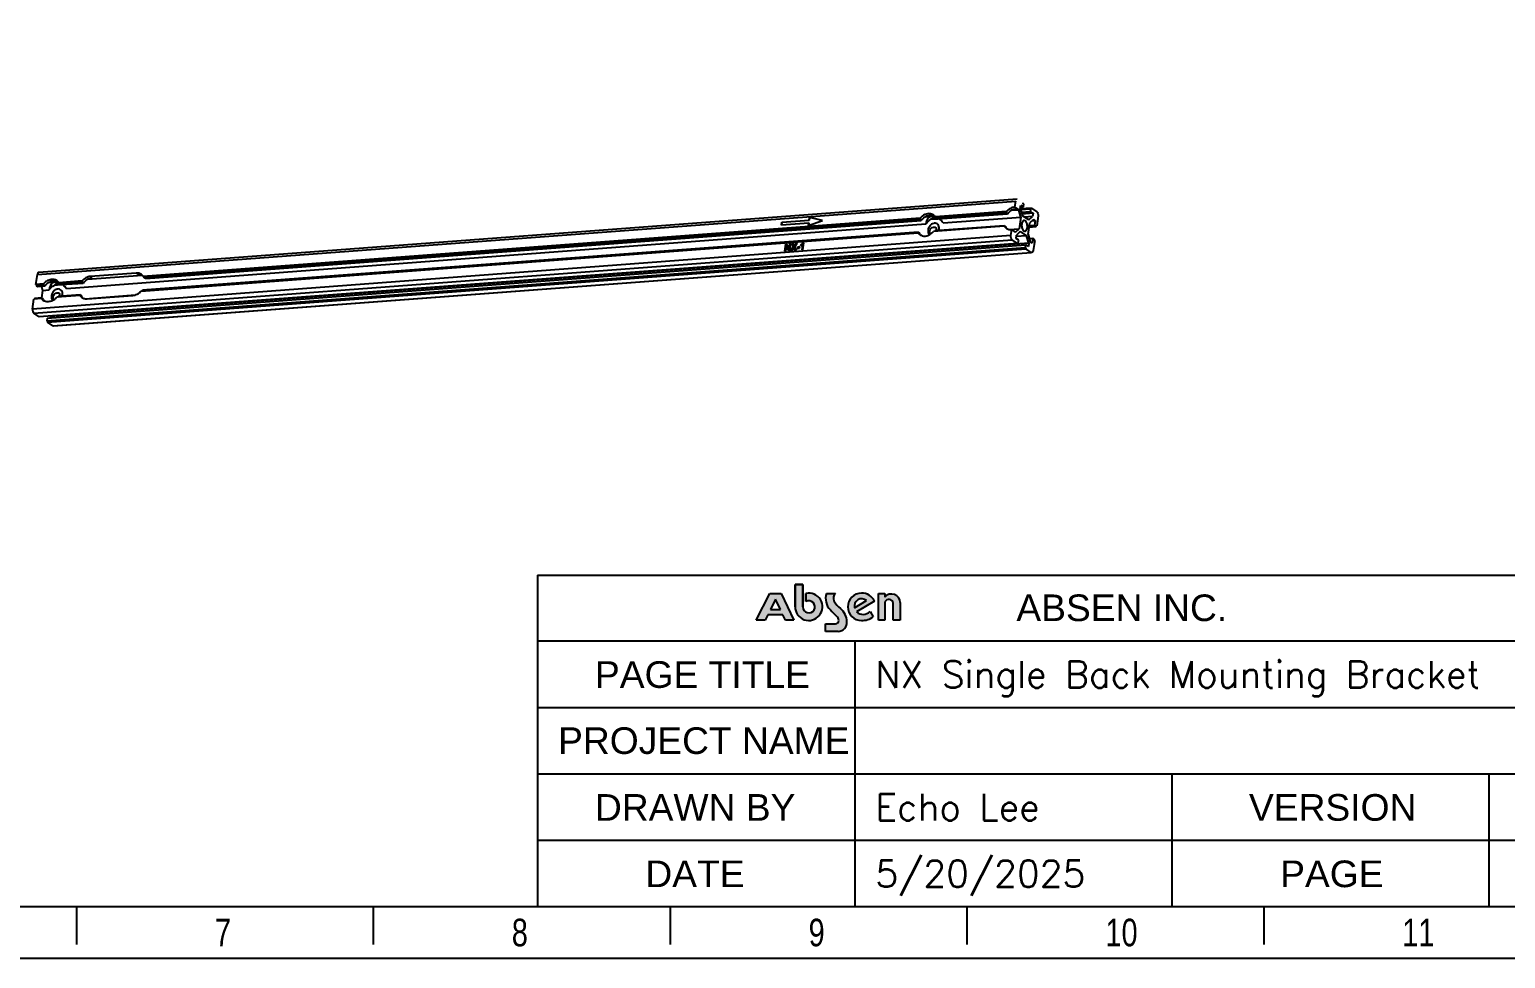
# Model space of a CAD drawing. Header units: millimetres. Extents: x 2185 to 26698, y 9658 to 17427.
# Drawn here: x 13080 to 13616, y 9658 to 9995 of the extents above; entities that cross this region are included whole.
import ezdxf

# ---------------------------------------------------------------- set-up
doc = ezdxf.new("R2010")
doc.units = ezdxf.units.MM
for name, color, linetype in [('2020-NX-1_DXF_CONTINUOUS_LINE', 7, 'Continuous'), ('DIM', 4, 'Continuous'), ('图框', 7, 'Continuous')]:
    doc.layers.add(name, color=color, linetype=linetype)
doc.styles.add('CKSTANDARD', font='arial.ttf')
doc.styles.add('Roamns', font='romans.shx')

# ---------------------------------------------------------------- blocks, each defined once
blk = doc.blocks.new('A$C7F980674')
at = {"layer": 'DIM'}
h = blk.add_hatch(color=0, dxfattribs=at)
h.paths.add_polyline_path([(7.072382140899999e-05, 14.43823848652391), (17.54018542246194, 49.09321739150072), (32.43710042510065, 49.09321739150072), (48.55284257268067, 14.43823848652391), (37.85417935127042, 14.43823848652391), (34.52331861507264, 21.47508279329122), (15.18332810379797, 21.47508279329122), (11.78696234113886, 14.43823848652391)])
h.paths.add_polyline_path([(24.94748300875654, 41.70518833840833), (18.4432997739641, 28.22933563047082), (31.32622136492865, 28.22933563047082)], flags=16)
h = blk.add_hatch(color=0, dxfattribs=at)
edge = h.paths.add_edge_path()
edge.add_arc((102.73004367057, 13.90886456904809), 4.008224344635951, 268.9921655110325, 361.5919063077861)
edge.add_arc((99.15354010349256, 13.8520860173212), 7.585044519850372, 1.270112135883178, 51.07851824680055)
edge.add_arc((307.8846824545763, 226.7410586670685), 290.5958996836599, 223.1994758205292, 225.4213170999201, ccw=False)
edge.add_arc((110.0181443910987, 42.41204420301801), 20.20419257147762, 160.1829900287513, 226.2534819823607, ccw=False)
edge.add_line((91.01044081093276, 49.26161368391513), (102.8060160324094, 49.26161368391513))
edge.add_arc((108.2666153697937, 42.83305403733538), 8.434721350051746, 130.3455086857447, 201.7414345435993)
edge.add_arc((128.4138673179259, 54.80693761470138), 31.79540957994945, 208.3500157259416, 232.6470193688833)
edge.add_arc((94.72388420018251, 12.01322233724932), 22.67708241663319, 1.6072526751569853, 50.5832628822302, ccw=False)
edge.add_arc((105.8459691270836, 11.59352122360906), 11.59424323095258, -89.35383752252329, 5.224491977119385, ccw=False)
edge.add_line((105.9767223201925, 1.52956708916e-05), (89.85622180037899, 1.52956708916e-05))
edge.add_line((89.85622180037899, 1.52956708916e-05), (89.85622180037899, 9.9012602990897))
edge.add_line((89.85622180037899, 9.9012602990897), (102.6595425193372, 9.9012602990897))
edge = h.paths.add_edge_path()
edge.add_arc((171.7675726878224, 35.99111448746953), 5.592045124112526, 4.242312034283134, 157.3807249757777)
edge.add_line((166.6056627364887, 38.14184792619381), (166.6056627364887, 14.68336624098083))
edge.add_line((166.6056627364887, 14.68336624098083), (158.2999845909944, 14.68336624098083))
edge.add_line((158.2999845909944, 14.68336624098083), (158.2999845909944, 48.98261023246597))
edge.add_line((158.2999845909944, 48.98261023246597), (166.6056627364887, 48.98261023246597))
edge.add_line((166.6056627364887, 48.98261023246597), (166.6056627364887, 44.54051251930104))
edge.add_arc((175.059291137004, 37.22529775423028), 11.17927547709232, 0.8903209452371925, 139.1292395527885, ccw=False)
edge.add_line((186.2372169588634, 37.39900588159253), (186.2372169588634, 14.59949883442459))
edge.add_line((186.2372169588634, 14.59949883442459), (177.3442962794797, 14.59949883442459))
edge.add_line((177.3442962794797, 14.59949883442459), (177.3442962794797, 36.40478422593151))
edge = h.paths.add_edge_path(flags=16)
edge.add_arc((136.4442843357392, 32.77929143981055), 9.435952450654392, 49.48403791523462, 192.8465811329278)
edge.add_line((127.2445240183151, 30.68129030702039), (142.5744439341942, 39.9527384458579))
edge = h.paths.add_edge_path()
edge.add_arc((138.324037688988, 35.05001054707828), 12.98520101557842, 229.4306864689146, 313.987557062781)
edge.add_line((147.3422875163669, 25.70727992560023), (151.5778032950766, 19.0634939338488))
edge.add_arc((136.8676456241519, 38.39878950785715), 24.29490468469704, 268.4242694583239, 307.2636236800371, ccw=False)
edge.add_arc((136.1995790051587, 31.76485599069565), 17.65178410925637, 90, 269.99999999833244, ccw=False)
edge.add_arc((136.9909520029032, 31.53144809733931), 17.90269153484251, 25.559083157673115, 92.53353593303888, ccw=False)
edge.add_line((153.1417016008636, 39.25541415211593), (129.8788853118894, 25.18619552736891))
at = {"layer": '图框'}
h = blk.add_hatch(color=30, dxfattribs=at)
edge = h.paths.add_edge_path(flags=0)
edge.add_line((64.32187787050498, 49.15013919285958), (64.32187787050498, 38.7695952337333))
edge.add_arc((68.06519958705758, 31.86908890660379), 7.850442347056839, -179.99999999998067, 118.47852907585141, ccw=False)
edge.add_line((60.21475723999902, 31.86908890659288), (60.21475723999902, 60.55619218834499))
edge.add_line((60.21475723999902, 60.55619218834545), (50.38336833377252, 60.55619218834545))
edge.add_line((50.38336833377252, 60.55619218834545), (50.38336833377252, 31.86908890659334))
edge.add_arc((68.06519958705758, 31.86908890660379), 17.6818312532899, 180.0000000000095, 462.2222539588729)
at = {"layer": '图框', "color": 30}
for p, q in [((60.21475723999902, 60.55619218834545), (50.38336833377252, 60.55619218834545)), ((50.38336833377252, 60.55619218834545), (50.38336833377252, 31.86908890659288)), ((60.21475723999902, 31.86908890659288), (60.21475723999902, 60.55619218834545)), ((64.32187787050498, 49.15013919285047), (64.32187787050498, 38.76959523373262))]:
    blk.add_line(p, q, dxfattribs=at)
at = {"layer": '图框', "color": 30, "linetype": 'Continuous'}
for p, q in [((50.38336833377252, 60.55619218834545), (60.21475723999902, 60.55619218834545)), ((50.38336833377252, 31.86908890659288), (50.38336833377252, 60.55619218834545)), ((60.21475723999902, 60.55619218834545), (60.21475723999902, 31.86908890659288)), ((64.32187787050498, 38.76959523373262), (64.32187787050498, 49.15013919285047))]:
    blk.add_line(p, q, dxfattribs=at)
at = {"layer": '图框', "color": 7, "linetype": 'Continuous'}
for p, q in [((7.072382140899999e-05, 14.43823848652391), (17.54018542246194, 49.09321739150072)), ((17.54018542246194, 49.09321739150072), (32.43710042510065, 49.09321739150072)), ((24.94748300875654, 41.70518833840833), (18.4432997739641, 28.22933563047082)), ((31.32622136492865, 28.22933563047082), (24.94748300875654, 41.70518833840833)), ((32.43710042510065, 49.09321739150072), (48.55284257268067, 14.43823848652391)), ((91.01044081093276, 49.26161368391513), (102.8060160324094, 49.26161368391513)), ((127.2445240183151, 30.68129030702039), (142.5744439341942, 39.9527384458579)), ((153.1417016008636, 39.25541415211593), (129.8788853118894, 25.18619552736891)), ((158.2999845909944, 48.98261023246597), (166.6056627364887, 48.98261023246597)), ((158.2999845909944, 14.68336624098083), (158.2999845909944, 48.98261023246597)), ((166.6056627364887, 48.98261023246597), (166.6056627364887, 44.54051251930104)), ((15.18332810379797, 21.47508279329122), (11.78696234113886, 14.43823848652391)), ((34.52331861507264, 21.47508279329122), (15.18332810379797, 21.47508279329122)), ((18.4432997739641, 28.22933563047082), (31.32622136492865, 28.22933563047082)), ((37.85417935127042, 14.43823848652391), (34.52331861507264, 21.47508279329122)), ((147.3422875163669, 25.70727992560023), (151.5778032950766, 19.0634939338488)), ((166.6056627364887, 38.14184792619381), (166.6056627364887, 14.68336624098083)), ((177.3442962794797, 14.59949883442459), (177.3442962794797, 36.40478422593151)), ((186.2372169588634, 37.39900588159253), (186.2372169588634, 14.59949883442459)), ((11.78696234113886, 14.43823848652391), (7.072382140899999e-05, 14.43823848652391)), ((48.55284257268067, 14.43823848652391), (37.85417935127042, 14.43823848652391)), ((89.85622180037899, 9.9012602990897), (102.6595425193372, 9.9012602990897)), ((89.85622180037899, 1.52956708916e-05), (89.85622180037899, 9.9012602990897)), ((105.9767223201925, 1.52956708916e-05), (89.85622180037899, 1.52956708916e-05)), ((166.6056627364887, 14.68336624098083), (158.2999845909944, 14.68336624098083)), ((186.2372169588634, 14.59949883442459), (177.3442962794797, 14.59949883442459))]:
    blk.add_line(p, q, dxfattribs=at)
at = {"layer": '图框', "color": 30}
for radius, end in [(17.68183125329058, 102.2222539587313), (7.850442347058727, 118.4785290759734)]:
    blk.add_arc((68.06519958705758, 31.86908890660379), radius, 180, end, dxfattribs=at)
at = {"layer": '图框', "color": 30, "linetype": 'Continuous'}
for radius, end in [(17.68183125329058, 102.2222539587313), (7.850442347058727, 118.4785290759734)]:
    blk.add_arc((68.06519958705758, 31.86908890660379), radius, 180, end, dxfattribs=at)
at = {"layer": '图框', "color": 7, "linetype": 'Continuous'}
for centre, radius, start, end in [((110.0181443910987, 42.41204420301801), 20.20419257147762, 160.1829900287512, 226.2534819823607), ((108.2666153697937, 42.83305403733538), 8.434721350051746, 130.3455086857447, 201.7414345435993), ((128.4138673179259, 54.80693761470138), 31.79540957994945, 208.3500157259416, 232.6470193688833), ((136.1995790051587, 31.76485599069565), 17.65178410925637, 90, 269.9999999983326), ((136.4442843357392, 32.77929143981055), 9.435952450654392, 49.48403791523462, 192.8465811329278), ((136.9909520029032, 31.53144809733931), 17.90269153484251, 25.55908315767311, 92.53353593303889), ((175.059291137004, 37.22529775423028), 11.17927547709232, 0.890320945237155, 139.1292395527885), ((171.7675726878224, 35.99111448746953), 5.592045124112526, 4.242312034283134, 157.3807249757777), ((307.8846824545763, 226.7410586670685), 290.5958996836599, 223.1994758205292, 225.4213170999201), ((99.15354010349256, 13.8520860173212), 7.585044519850372, 1.270112135883178, 51.07851824680055), ((94.72388420018251, 12.01322233724932), 22.67708241663319, 1.607252675157019, 50.58326288223009), ((138.324037688988, 35.05001054707828), 12.98520101557842, 229.4306864689146, 313.987557062781), ((102.73004367057, 13.90886456904809), 4.008224344635951, 268.9921655110325, 1.591906307786035), ((105.8459691270836, 11.59352122360906), 11.59424323095258, 270.6461624774767, 5.224491977119398), ((136.8676456241519, 38.39878950785715), 24.29490468469704, 268.4242694583239, 307.2636236800372)]:
    blk.add_arc(centre, radius, start, end, dxfattribs=at)
blk = doc.blocks.new('standard template')
for p, q in [((23856.97153506272, 8795.713564875037), (37408.778564428, 8795.713564875037)), ((23856.97153506272, 8093.130701303396), (37408.778564428, 8093.130701303396)), ((27245.81191601179, 8093.130701303396), (27245.81191601179, 5254.107439613468)), ((23856.97153506272, 7383.374122341703), (37408.778564428, 7383.374122341703)), ((23856.97153506272, 6673.618568779083), (37408.778564428, 6673.618568779083)), ((30632.87504974536, 6673.618568779083), (30632.87504974536, 5254.107522819249)), ((34020.82680708668, 6673.618568779084), (34020.82689442195, 5254.107606046864)), ((23856.97153506272, 5963.863516895812), (37408.778564428, 5963.863516895812)), ((456.3043263761064, 5254.106781508859), (37408.77739021767, 5254.107689274438)), ((18932.5408582965, 4851.355031494943), (18932.5408582965, 5254.106781508859)), ((22104.21088966208, 4851.355031494943), (22104.21088966208, 5254.106781508859)), ((25275.88092102688, 4851.355031494943), (25275.88092102688, 5254.106781508859)), ((28447.55095239169, 4851.355031494943), (28447.55095239169, 5254.106781508859)), ((31619.22098375725, 4851.355031494943), (31619.22098375725, 5254.106781508859))]:
    blk.add_line(p, q)
at = {"color": 7}
for p, q in [((23856.97153506272, 8795.713564875037), (23856.97153506272, 5963.862502516924)), ((28855.9334232351, 8795.71354967167), (31733.56329402495, 8795.71354967167)), ((23856.97036085204, 5963.862847771017), (23856.97036085204, 5254.106781508859))]:
    blk.add_line(p, q, dxfattribs=at)
blk.add_lwpolyline([(37962.56104648763, 4700.323125238685), (-97.47932989458059, 4700.323125238685), (-97.47932989458059, 30879.18687618916), (37962.56104648763, 30879.18687618916)], close=True)
at = {"color": 0, "xscale": 8.255519999999997, "yscale": 8.255519999999997, "zscale": 8.255519999999997}
blk.add_blockref('A$C7F980674', (26192.34157000923, 8194.850301169268), dxfattribs=at)
at = {"style": 'CKSTANDARD', "width": 0.75}
for s, p in [('7', (20409.10065248676, 4830.398885600231)), ('8', (23580.77068385195, 4830.398885600231)), ('9', (26752.44071521712, 4830.398885600231)), ('10', (29924.11074658232, 4830.398885600231)), ('11', (33095.7807779475, 4830.398885600231))]:
    blk.add_text(s, height=294.7531236609044, dxfattribs=at).set_placement(p)
at = {"char_height": 284.520887302088, "attachment_point": 1, "style": 'Roamns'}
for s, insert, width in [('{\\fArial|b0|i0|c0|p34;ABSEN INC.}', (28971.93233673383, 8589.519935694101), 3912.014128152973), ('{\\fArial|b0|i0|c0|p34;PAGE TITLE}', (24469.27002041139, 7876.177268086687), 3912.014128152973), ('{\\fArial|b0|i0|c0|p34;PROJECT NAME}', (24075.34686825149, 7170.007803169789), 3305.733494093198), ('{\\fArial|b0|i0|c0|p34;DRAWN BY}', (24469.27002041139, 6456.665135562374), 3912.014128152973), ('{\\fArial|b0|i0|c0|p34;VERSION}', (31457.34323196745, 6456.665135562374), 3912.014128152973), ('{\\fArial|b0|i0|c0|p34;DATE}', (25007.6770378442, 5746.910083679103), 3912.014128152973), ('{\\fArial|b0|i0|c0|p34;PAGE}', (31790.67484066828, 5746.909612582457), 3912.014128152973)]:
    blk.add_mtext(s, dxfattribs=dict(at, insert=insert, width=width))
at = {"style": 'Roamns'}
for tag, p in [('PAGE_NAME', (27465.9633492592, 7593.658508723252)), ('PROJECT_NAME', (27465.9633492592, 6883.902955160633)), ('DRAWN_NAME', (27465.9633492592, 6174.147903277361)), ('VERSION', (34240.97828400169, 6174.147903277361)), ('SELECT_DATA', (27465.9633492592, 5464.391825995019)), ('PAGE_NUMBER', (34240.97828400169, 5464.391992428408))]:
    blk.add_attdef(tag, p, '', height=284.520887302088, dxfattribs=at)

msp = doc.modelspace()

# ---------------------------------------------------------------- linework, layer by layer
at = {"layer": '2020-NX-1_DXF_CONTINUOUS_LINE', "color": 30, "linetype": 'Continuous', "true_color": 0xf26722}
for p, q in [((13082.41322789692, 9906.47299941677), (13437.68278630893, 9933.10468795677)), ((13082.93583152893, 9907.24725258077), (13438.20538994093, 9933.87894112277)), ((13437.37238452693, 9930.88768132477), (13437.68278630893, 9933.10468795677)), ((13439.31499129693, 9930.462179748769), (13439.48445518893, 9931.67255480277)), ((13439.48445518893, 9931.67255480277), (13440.46188497693, 9931.026883378769)), ((13440.39263900092, 9932.12122827077), (13440.44432562893, 9932.49039366077)), ((13440.59627020692, 9931.98671339077), (13440.39263900092, 9932.12122827077)), ((13440.46188497693, 9931.026883378769), (13440.59627020692, 9931.98671339077)), ((13402.97573582893, 9926.92313034677), (13120.83526897093, 9905.773338984769)), ((13121.03890017692, 9905.63882410477), (13403.17936703692, 9926.788615466769)), ((13121.24359504093, 9905.288877562769), (13402.87129891693, 9926.40023122877)), ((13121.77303617693, 9904.93913887477), (13403.40074005292, 9926.05049254077)), ((13352.74495548293, 9925.459066986768), (13362.73379030093, 9926.20784923277)), ((13362.45468251693, 9924.21435612877), (13367.50250943893, 9926.01738528877)), ((13362.73379030093, 9926.20784923277), (13362.85783820693, 9927.09384616877)), ((13362.83560590492, 9926.14059179277), (13362.73379030093, 9926.20784923277)), ((13362.83560590492, 9926.14059179277), (13362.95965380893, 9927.02658872877)), ((13367.50250943893, 9926.01738528877), (13362.85783820693, 9927.09384616877)), ((13362.95965380893, 9927.02658872877), (13362.85783820693, 9927.09384616877)), ((13403.40074005292, 9926.05049254077), (13402.87129891693, 9926.40023122877)), ((13403.17936703692, 9926.788615466769), (13402.97573582893, 9926.92313034677)), ((13404.95219892492, 9927.42911012077), (13408.17824462893, 9927.67094070277)), ((13409.35459691892, 9926.56806598877), (13406.78794305093, 9926.375664684769)), ((13407.28041378493, 9926.68227117477), (13408.92565137493, 9926.80560134477)), ((13434.27408493092, 9929.26931471877), (13408.51371177093, 9927.33826766277)), ((13408.51371177093, 9927.33826766277), (13408.71734297692, 9927.203752782769)), ((13408.71734297692, 9927.203752782769), (13434.47771613693, 9929.13479983677)), ((13434.16964801893, 9928.746415598769), (13408.92203784293, 9926.85380624077)), ((13408.92203784293, 9926.85380624077), (13409.45147897893, 9926.504067552769)), ((13434.69908915493, 9928.39667691077), (13409.45147897893, 9926.504067552769)), ((13411.28717297692, 9925.163137732769), (13439.58192616292, 9927.284166782769)), ((13434.69908915493, 9928.39667691077), (13434.16964801893, 9928.746415598769)), ((13434.47771613693, 9929.13479983677), (13434.27408493092, 9929.26931471877)), ((13436.25054802493, 9929.77529449077), (13438.77338038292, 9929.96441085077)), ((13437.37238452693, 9930.88768132477), (13438.77338038292, 9929.96441085077)), ((13438.10573889092, 9930.40544205077), (13437.97255442492, 9930.39545828677)), ((13439.58192616292, 9927.284166782769), (13438.77365673693, 9929.96349476477)), ((13439.58192616292, 9927.284166782769), (13438.99490257093, 9923.091422806769)), ((13439.31499129693, 9930.462179748769), (13440.12353707693, 9927.78193568277)), ((13443.37661499693, 9930.553379386769), (13439.37790471893, 9930.25362838477)), ((13440.46188497693, 9931.026883378769), (13439.38272896893, 9930.945987770769)), ((13439.44148009092, 9930.042882720769), (13443.12129716293, 9930.31872887877)), ((13439.72165602893, 9929.11412901077), (13442.98691193293, 9929.35889886477)), ((13443.96434172293, 9928.713227440769), (13439.93374212493, 9928.41108595277)), ((13442.43624985093, 9926.25420185677), (13440.12353707693, 9927.78193568277)), ((13441.13517090893, 9925.98440567877), (13440.72965488893, 9926.100623366769)), ((13443.79487783093, 9927.50285238677), (13440.87712212292, 9927.28413181477)), ((13442.43624985093, 9926.25420185677), (13443.79487783093, 9927.50285238677)), ((13444.11720095693, 9926.43438518477), (13442.75857297893, 9925.185734652769)), ((13443.12129716293, 9930.31872887877), (13442.98691193293, 9929.35889886477)), ((13442.98691193293, 9929.35889886477), (13443.96434172293, 9928.713227440769)), ((13443.32492836892, 9930.18421399877), (13443.12129716293, 9930.31872887877)), ((13443.37661499693, 9930.553379386769), (13443.32492836892, 9930.18421399877)), ((13443.37661499693, 9930.553379386769), (13445.37220081693, 9929.23513356277)), ((13444.78484245093, 9925.993353982769), (13443.53541641492, 9925.89969460677)), ((13443.96434172293, 9928.713227440769), (13443.79487783093, 9927.50285238677)), ((13444.11720095693, 9926.43438518477), (13444.78484245093, 9925.993353982769)), ((13444.78484245093, 9925.993353982769), (13444.53674664092, 9924.22136011277)), ((13445.82803455293, 9927.72409275277), (13445.32150561092, 9924.10627193277)), ((13405.01361222092, 9924.692859566769), (13092.97630339493, 9901.30194350077)), ((13120.09098154292, 9900.457357372768), (13402.23144840292, 9921.607148734769)), ((13402.23038474493, 9921.822580396769), (13120.60268086893, 9900.71122673077)), ((13352.58989560092, 9924.35157081877), (13352.74495548293, 9925.459066986768)), ((13362.57873042092, 9925.100353064769), (13352.58989560092, 9924.35157081877)), ((13352.69898935493, 9924.33629666677), (13352.84677108493, 9925.391809546769)), ((13352.84677108493, 9925.391809546769), (13352.74495548293, 9925.459066986768)), ((13362.45468251693, 9924.21435612877), (13362.57873042092, 9925.100353064769)), ((13362.57177033693, 9924.256178630769), (13362.68054602493, 9925.033095624769)), ((13362.68054602493, 9925.033095624769), (13362.57873042092, 9925.100353064769)), ((13402.23038474493, 9921.822580396769), (13402.75982587892, 9921.47284170877)), ((13433.52979750292, 9923.953333106769), (13407.76942434493, 9922.02228605077)), ((13433.52873384493, 9924.16876476677), (13408.28112366892, 9922.27615540877)), ((13408.75282006293, 9922.60408413877), (13408.70145419892, 9922.31183194877)), ((13433.52873384493, 9924.16876476677), (13434.05817498093, 9923.819026078769)), ((13435.33392475293, 9922.81698887677), (13438.99490257093, 9923.091422806769)), ((13435.92544099493, 9920.55306470677), (13436.23584277693, 9922.770071340768)), ((13437.63627459093, 9921.84277227677), (13436.23584277693, 9922.770071340768)), ((13437.63673870092, 9921.84319881877), (13438.99490257093, 9923.091422806769)), ((13437.78913382692, 9919.56393002077), (13437.95859771893, 9920.77430507277)), ((13439.31722569692, 9922.02295560277), (13437.95859771893, 9920.77430507277)), ((13439.31722569692, 9922.02295560277), (13441.62993847293, 9920.49522177677)), ((13440.61830464093, 9922.29275178077), (13441.02382066093, 9922.176534092769)), ((13442.17154938492, 9920.992990676768), (13442.75857297893, 9925.185734652769)), ((13442.17154938492, 9920.992990676768), (13442.98009516693, 9918.312746610769)), ((13442.54815709293, 9923.68286500677), (13445.06618777693, 9923.871621424769)), ((13444.53674664092, 9924.22136011277), (13442.60325879492, 9924.07642214877)), ((13444.53674664092, 9924.22136011277), (13445.06618777693, 9923.871621424769)), ((13445.06618777693, 9923.871621424769), (13445.11787440493, 9924.24078681277)), ((13445.11787440493, 9924.24078681277), (13445.32150561092, 9924.10627193277)), ((13445.32150561092, 9924.10627193277), (13445.12903942093, 9924.09184429877)), ((13435.92544099493, 9920.55306470677), (13080.65588258293, 9893.921376166769)), ((13081.11171632093, 9892.41033535677), (13436.38127473293, 9919.042023896769)), ((13438.37686055292, 9917.72377807277), (13083.10730214092, 9891.09208953077)), ((13085.88764692893, 9889.658755526769), (13441.15720534093, 9916.290444068769)), ((13086.02203215893, 9890.61858554077), (13441.29159057093, 9917.25027408277)), ((13086.03959150892, 9889.15507525877), (13441.30914992092, 9915.78676379877)), ((13441.36083654692, 9916.15592918877), (13086.09127813492, 9889.52424064677)), ((13442.43848425292, 9917.81497771077), (13087.16892584093, 9891.18328916877)), ((13354.11820199293, 9917.48908015877), (13353.75639560493, 9914.90492243077)), ((13354.22001759692, 9917.42182271877), (13353.87839552093, 9914.98182896677)), ((13354.57608034693, 9917.523403598769), (13354.11820199293, 9917.48908015877)), ((13354.11820199293, 9917.48908015877), (13354.22001759692, 9917.42182271877)), ((13354.19360587493, 9914.937696550769), (13354.42954509092, 9916.62286345877)), ((13354.42954509092, 9916.62286345877), (13354.53136069493, 9916.55560601677)), ((13354.42954509092, 9916.62286345877), (13355.13321048892, 9915.00813111877)), ((13355.28837801092, 9915.86920105077), (13354.57608034693, 9917.523403598769)), ((13355.52999360292, 9917.59491076877), (13355.28837801092, 9915.86920105077)), ((13355.28837801092, 9915.86920105077), (13355.39019361493, 9915.80194361077)), ((13355.63180920693, 9917.527653328769), (13355.39019361493, 9915.80194361077)), ((13355.96720392493, 9917.62768489477), (13355.52999360292, 9917.59491076877)), ((13355.52999360292, 9917.59491076877), (13355.63180920693, 9917.527653328769)), ((13355.60539753693, 9915.04352716677), (13355.96720392493, 9917.62768489477)), ((13356.85145223693, 9916.47126711077), (13355.86613370893, 9915.06307245077)), ((13356.95326784093, 9916.404009670769), (13356.02325051893, 9915.07485022877)), ((13356.85275334893, 9917.69406738077), (13356.30266330292, 9917.65283157477)), ((13356.30266330292, 9917.65283157477), (13356.40447890692, 9917.58557413477)), ((13356.30266330292, 9917.65283157477), (13356.85145223693, 9916.47126711077)), ((13356.43053246493, 9915.10538086677), (13357.07395220292, 9916.03793568877)), ((13356.85145223693, 9916.47126711077), (13356.95326784093, 9916.404009670769)), ((13357.20392875892, 9916.89886152677), (13356.85275334893, 9917.69406738077)), ((13357.07395220292, 9916.03793568877), (13357.10657669293, 9916.01638457277)), ((13357.07395220292, 9916.03793568877), (13357.46552830093, 9915.18296614277)), ((13357.77804925293, 9917.76342933877), (13357.20392875892, 9916.89886152677)), ((13357.20392875892, 9916.89886152677), (13357.30574436093, 9916.831604086768)), ((13357.87986485493, 9917.69617189877), (13357.30574436093, 9916.831604086768)), ((13357.42267515293, 9916.49490048477), (13358.32336981892, 9917.804307616769)), ((13358.03310670893, 9915.22551290877), (13357.42267515293, 9916.49490048477)), ((13358.32336981892, 9917.804307616769), (13357.77804925293, 9917.76342933877)), ((13357.77804925293, 9917.76342933877), (13357.87986485493, 9917.69617189877)), ((13358.38655799292, 9916.42412849277), (13358.31720765093, 9915.92880218477)), ((13358.31720765093, 9915.92880218477), (13359.19480822293, 9915.99458880877)), ((13359.26415856492, 9916.48991511677), (13358.38655799292, 9916.42412849277)), ((13358.38655799292, 9916.42412849277), (13358.48837359693, 9916.35687105077)), ((13358.48837359693, 9916.35687105077), (13358.42630140493, 9915.91352803277)), ((13359.19480822293, 9915.99458880877), (13359.26415856492, 9916.48991511677)), ((13359.65143924092, 9917.26721953477), (13359.58850566493, 9916.81772420077)), ((13359.65143924092, 9917.26721953477), (13359.75325484293, 9917.19996209477)), ((13359.75325484293, 9917.19996209477), (13359.70807280093, 9916.877254906769)), ((13360.21819162692, 9917.23644686077), (13359.95683217693, 9915.36971906677)), ((13359.95683217693, 9915.36971906677), (13360.40358159293, 9915.40320826077)), ((13360.06497940692, 9917.53543415877), (13360.16679500892, 9917.468176718769)), ((13360.32000722892, 9917.169189420769), (13360.07911368093, 9915.44863681877)), ((13360.21819162692, 9917.23644686077), (13360.32000722892, 9917.169189420769)), ((13360.40358159293, 9915.40320826077), (13360.76686878493, 9917.99794246077)), ((13360.76686878493, 9917.99794246077), (13360.40438125493, 9917.970769700769)), ((13360.40438125493, 9917.970769700769), (13360.50619685893, 9917.90351226077)), ((13438.37686055292, 9917.72377807277), (13436.38127473293, 9919.042023896769)), ((13438.76656361492, 9918.91825859477), (13437.78913382692, 9919.56393002077)), ((13441.62993847293, 9920.49522177677), (13437.88016819093, 9920.214131792769)), ((13438.37686055292, 9917.72377807277), (13438.42854717892, 9918.092943462769)), ((13438.42854717892, 9918.092943462769), (13438.63217838493, 9917.95842858277)), ((13438.63217838493, 9917.95842858277), (13438.43971219693, 9917.944000946769)), ((13438.63217838493, 9917.95842858277), (13438.76656361492, 9918.91825859477)), ((13441.29159057093, 9917.25027408277), (13441.15720534093, 9916.290444068769)), ((13441.15720534093, 9916.290444068769), (13441.36083654692, 9916.15592918877)), ((13442.26902036093, 9916.60460265677), (13441.29159057093, 9917.25027408277)), ((13441.36083654692, 9916.15592918877), (13441.30914992092, 9915.78676379877)), ((13443.30473574093, 9914.46851797277), (13441.30914992092, 9915.78676379877)), ((13442.43848425292, 9917.81497771077), (13441.62993847293, 9920.49522177677)), ((13442.43848425292, 9917.81497771077), (13442.26902036093, 9916.60460265677)), ((13442.60771444093, 9919.547149478769), (13443.89583246892, 9919.64370927877)), ((13443.64773665893, 9917.87171540877), (13442.98009516693, 9918.312746610769)), ((13443.89583246892, 9919.64370927877), (13443.64773665893, 9917.87171540877)), ((13444.42527360292, 9919.29397059077), (13443.89583246892, 9919.64370927877)), ((13444.57721818293, 9918.790290320769), (13444.07068923893, 9915.17246950277)), ((13444.37358697693, 9918.92480520077), (13444.42527360292, 9919.29397059077)), ((13444.57721818293, 9918.790290320769), (13444.37358697693, 9918.92480520077)), ((13088.03517732892, 9887.83682943277), (13443.30473574093, 9914.46851797277)), ((13088.27852719492, 9887.76652779677), (13443.31133605093, 9914.38046913677)), ((13353.75639560493, 9914.90492243077), (13354.19360587493, 9914.937696550769)), ((13355.13321048892, 9915.00813111877), (13355.60539753693, 9915.04352716677)), ((13355.86613370893, 9915.06307245077), (13356.43053246493, 9915.10538086677)), ((13357.46552830093, 9915.18296614277), (13358.03310670893, 9915.22551290877)), ((13443.54800132093, 9914.39943049677), (13443.30473574093, 9914.46851797277)), ((13081.90669895293, 9902.855178596768), (13082.41322789692, 9906.47299941677)), ((13120.49987464292, 9906.106017482769), (13100.62564490692, 9904.616207046769)), ((13118.26269018293, 9906.96859880877), (13101.61463214893, 9905.720628398769)), ((13102.34770449093, 9905.236374830769), (13101.61463214893, 9905.720628398769)), ((13118.26269018293, 9906.96859880877), (13118.99576252492, 9906.484345238769)), ((13121.03890017692, 9905.63882410477), (13120.83526897093, 9905.773338984769)), ((13121.77303617693, 9904.93913887477), (13121.24359504093, 9905.288877562769)), ((13084.66486624893, 9903.06193611677), (13081.90669895293, 9902.855178596768)), ((13082.11033015893, 9902.72066371677), (13081.90669895293, 9902.855178596768)), ((13082.11033015893, 9902.72066371677), (13082.05864353293, 9902.351498326769)), ((13084.56042933692, 9902.53903699677), (13082.05864353293, 9902.351498326769)), ((13082.58808466893, 9902.00175963877), (13082.05864353293, 9902.351498326769)), ((13082.11033015893, 9902.72066371677), (13084.86849745492, 9902.927421236769)), ((13085.08987047292, 9902.18929830877), (13082.58808466893, 9902.00175963877)), ((13083.87620269693, 9902.098319440769), (13084.31236775093, 9900.65247824277)), ((13084.31236775093, 9900.65247824277), (13083.93528050493, 9897.959178868769)), ((13084.31236775093, 9900.65247824277), (13086.70274264092, 9900.83166533677)), ((13085.08987047292, 9902.18929830877), (13084.56042933692, 9902.53903699677)), ((13084.86849745492, 9902.927421236769), (13084.66486624893, 9903.06193611677)), ((13086.64132934293, 9903.567915888769), (13089.86737504892, 9903.80974647077)), ((13091.04372733892, 9902.706871756769), (13088.47707346892, 9902.51447045277)), ((13088.96954420493, 9902.82107694277), (13090.61478179292, 9902.94440711277)), ((13098.64923499692, 9904.110231260769), (13090.20284219093, 9903.47707343077)), ((13090.20284219093, 9903.47707343077), (13090.40647339693, 9903.342558550768)), ((13090.40647339693, 9903.342558550768), (13098.85286620293, 9903.97571638077)), ((13098.54479808493, 9903.587332140769), (13090.61116826293, 9902.99261201077)), ((13090.61116826092, 9902.99261201077), (13091.14060939693, 9902.642873320769)), ((13099.07423922092, 9903.23759345277), (13091.14060939693, 9902.642873320769)), ((13099.07423922092, 9903.23759345277), (13098.54479808493, 9903.587332140769)), ((13098.85286620293, 9903.97571638077), (13098.64923499692, 9904.110231260769)), ((13080.65588258293, 9893.921376166769), (13081.16241152692, 9897.53919698477)), ((13083.92057882293, 9897.74595450477), (13081.16241152692, 9897.53919698477)), ((13081.41772935893, 9897.77384749477), (13081.38723569493, 9897.55605023677)), ((13083.91951516292, 9897.961386164769), (13081.41772935893, 9897.77384749477)), ((13083.91951516292, 9897.961386164769), (13084.44895629892, 9897.61164747677)), ((13097.90494756893, 9898.79424964877), (13089.45855476293, 9898.161091818769)), ((13097.90388391093, 9899.00968130877), (13089.97025408892, 9898.41496117677)), ((13090.44195048293, 9898.742889906769), (13090.39058461893, 9898.45063771877)), ((13097.90388391093, 9899.00968130877), (13098.43332504693, 9898.659942620769)), ((13099.75178104693, 9897.66110676077), (13117.87305039093, 9899.01951191877)), ((13100.47752635892, 9897.59898982477), (13117.12558439093, 9898.846960234769)), ((13083.10730214092, 9891.09208953077), (13081.11171632093, 9892.41033535677)), ((13086.02203215893, 9890.61858554077), (13085.88764692893, 9889.658755526769)), ((13085.88764692893, 9889.658755526769), (13086.09127813492, 9889.52424064677)), ((13086.09127813492, 9889.52424064677), (13086.03959150892, 9889.15507525877)), ((13088.03517732892, 9887.83682943277), (13086.03959150892, 9889.15507525877)), ((13087.16892584093, 9891.18328916877), (13087.10118816692, 9890.69948114877)), ((13087.10601241893, 9891.391840534769), (13087.16892584093, 9891.18328916877)), ((13088.03517732892, 9887.83682943277), (13088.27844408293, 9887.76772427277))]:
    msp.add_line(p, q, dxfattribs=at)
for centre, radius, start, end in [((13407.31408911892, 9923.192562756769), 5.479737384000001, 138.9858460514231, 144.1709365427845), ((13407.81544835893, 9922.862056990769), 5.445711218, 140.5082770418156, 144.1620476025381), ((13406.20957245492, 9925.611313164769), 2.93026788, 77.80702405199075, 83.17469680104165), ((13406.97974556293, 9925.27091687077), 2.78145319, 72.6210333785657, 73.97470752316967), ((13406.29185543292, 9925.86861986677), 2.659213152, 55.6559802012736, 56.50100629780219), ((13406.27120133292, 9925.839749308769), 2.694702898, 48.59517504913332, 55.63969878441645), ((13406.21809611692, 9925.78160100277), 2.773440154, 38.33249079487337, 48.56678960209092), ((13406.17310167093, 9925.74521854077), 2.831300256, 34.23970314940116, 38.34529391968177), ((13406.29131303693, 9925.55263689677), 2.934587694, 31.6173804413936, 34.23855605253821), ((13406.20626267493, 9925.50131155077), 3.033921002, 26.47395812125833, 31.60075886547817), ((13438.61243822093, 9925.53874712677), 5.479737384000001, 138.9858460514231, 144.1709365427845), ((13439.11603945292, 9925.20654686277), 5.448520869999999, 140.0705470489071, 144.1614059900921), ((13404.94615991093, 9923.175075086769), 3.033921002, 206.4739581211651, 211.6007588654782), ((13404.55574575893, 9923.18838265877), 2.811166826, 214.2276974639432, 223.9327877789303), ((13404.86110954893, 9923.12374974277), 2.934587694, 211.6173804413936, 214.2385560525968), ((13404.48751505093, 9923.12329890477), 2.716874212, 223.942680275694, 236.4406473360654), ((13404.45300048093, 9923.07752097077), 2.65964941, 236.5150855851557, 244.2152066184319), ((13405.27561334492, 9922.68846865477), 2.79086875, 218.8271212507873, 225.0791208325913), ((13403.82013141893, 9925.49750818077), 5.502505385999999, 322.442519157477, 324.1663563740645), ((13436.24451016293, 9925.521260168769), 3.03392235, 206.4739604583656, 211.6007625238862), ((13435.85781920493, 9925.53690973677), 2.815563884, 214.2244840463138, 223.9144857536593), ((13436.15945645693, 9925.46993254677), 2.934585001999999, 211.6173805702529, 214.2385548585985), ((13435.77989374492, 9925.462382536769), 2.707737422, 223.9221089070585, 236.4628651945759), ((13435.75820089293, 9925.43684900477), 2.674472656, 236.5480203280837, 245.029350877968), ((13436.56882819293, 9925.03021793277), 2.784088284, 218.8222936142678, 225.9328940459116), ((13435.79666230293, 9925.526513726769), 2.771994136, 245.0910725019263, 257.0391989818295), ((13358.81571122293, 9918.65673149477), 1.994782964, 292.7932998109158, 307.2972934204711), ((13358.72784759693, 9918.773408054769), 2.140881834, 307.3269737932052, 314.1177778717843), ((13359.49766505093, 9918.358147910769), 1.106268494, 326.8405073757543, 335.7346435099359), ((13087.88524962692, 9901.638462644769), 3.042731692, 83.17303225971368, 86.69905194560529), ((13087.89487652293, 9901.722987394769), 2.95766193, 80.81563237648791, 83.16356069775706), ((13087.90305135693, 9901.773111186769), 2.906875932, 77.79508565521833, 80.81700582011838), ((13119.30171777293, 9903.70676951277), 2.780608516, 72.49854537386814, 73.97408041448715), ((13118.60411427292, 9904.28860287677), 2.677043214, 48.62252007508733, 56.51328618927431), ((13118.54016075092, 9904.218368302769), 2.772020004, 38.3130765305315, 48.59022179586199), ((13118.48587891093, 9904.174356954769), 2.841896758, 34.23898905490433, 38.33082581004088), ((13118.59964734092, 9903.97908797277), 2.950369202, 30.33008615118503, 34.23247079703309), ((13118.51320655292, 9903.92864827477), 3.05044997, 26.48164098678287, 30.32792789171836), ((13089.00321953892, 9899.33136852677), 5.479737384000001, 138.9858460514231, 144.1709365427845), ((13089.50682077293, 9898.999168260769), 5.448520869999999, 140.0705470487602, 144.1614059900921), ((13088.35705994693, 9899.981133934769), 4.79773182, 122.8499600387019, 124.8398791182194), ((13088.83488263293, 9899.963490194768), 4.265188168, 113.0073002428125, 114.7740972588349), ((13088.62270696293, 9900.75612959677), 3.441737186, 94.32193912857447, 99.37463526000627), ((13088.66887598292, 9901.40972263877), 2.78145319, 72.6210333785657, 73.97470752316967), ((13087.98098585092, 9902.007425634769), 2.659213152, 55.65598020141846, 56.50100629780219), ((13087.96033175292, 9901.97855507677), 2.694702898, 48.59517504913332, 55.63969878450247), ((13087.90722653493, 9901.92040677277), 2.773440154, 38.33249079487337, 48.56678960209092), ((13087.86223209093, 9901.884024308769), 2.831300256, 34.23970314948732, 38.34529391961711), ((13087.98044345693, 9901.691442664769), 2.934587694, 31.6173804413936, 34.23855605253821), ((13087.89539309493, 9901.64011731877), 3.033921002, 26.47395812125833, 31.60075886547817), ((13102.98758828693, 9900.37966367077), 5.479737384000001, 138.9858460514231, 144.1709365427845), ((13103.49212552493, 9900.04679166877), 5.449672963999999, 140.0713361347557, 144.1614425778851), ((13116.14565637493, 9903.929641070768), 5.49756839, 321.5696806479966, 324.1669753113138), ((13086.63529148092, 9899.31388156677), 3.03392235, 206.4739604582723, 211.6007625236541), ((13086.24487617893, 9899.327188426769), 2.811166826, 214.227697464088, 223.9327877793001), ((13086.55023777692, 9899.262553944769), 2.934585001999999, 211.6173805701095, 214.2385548584537), ((13086.17664547093, 9899.262104672769), 2.716874212, 223.9426802761361, 236.4406473360654), ((13086.14213090093, 9899.21632673877), 2.65964941, 236.5150855851557, 244.2152066182443), ((13086.96474376492, 9898.827274422769), 2.79086875, 218.8271212507873, 225.0791208325913), ((13085.44840658093, 9901.64777289877), 5.31391196, 313.3183793160891, 318.9774373821094), ((13085.50926183892, 9901.63631394877), 5.502505388000001, 322.4425191576231, 324.1663563740645), ((13100.61966022893, 9900.362176710769), 3.03392235, 206.4739604582259, 211.6007625236541), ((13100.23420741693, 9900.37860634877), 2.817026374, 214.2234389151526, 223.9076891292025), ((13100.53460652293, 9900.31084908877), 2.934585001999999, 211.6173805701095, 214.2385548585985), ((13100.15370288693, 9900.30167291477), 2.705673044, 223.9162117063014, 236.467510700721), ((13100.13438438293, 9900.27978431677), 2.676758582, 236.5533851632153, 245.2648773362329), ((13100.16696401892, 9900.354965378769), 2.758674652, 245.303654477499, 255.4346521387658)]:
    msp.add_arc(centre, radius, start, end, dxfattribs=at)
for centre, start_param, end_param in [((13409.01323718892, 9922.06775974877), -0.4866037671, 0.8127565790000001), ((13409.87717122893, 9921.49706144477), -0.3605876802, 0.2309789569), ((13409.01323718892, 9922.06775974877), -1.2439179243, -0.8939168096), ((13090.70236760892, 9898.20656551677), -0.4866037671, 0.8127565790000001), ((13091.56630164893, 9897.63586721277), 5.922597626900001, 6.5141642641), ((13090.70236760892, 9898.20656551677), -1.2439179243, -0.8939168096)]:
    msp.add_ellipse(centre, major_axis=(-2.416179742, 5.353502749999999), ratio=0.6015235223, start_param=start_param, end_param=end_param, dxfattribs=at)
for points, knots in [([(13406.55781274093, 9928.520814590769), (13405.92660465292, 9928.59652151877), (13404.53207486093, 9928.32035908077), (13403.44175955692, 9927.458817956769), (13402.97573582893, 9926.92313034677)], [0, 0, 0, 0, 0.4723963771, 1, 1, 1, 1]), ([(13403.61290335093, 9926.32534822077), (13404.00928346692, 9926.806388496769), (13404.93077319893, 9927.60998525677), (13406.10451478492, 9928.006568820769), (13406.67420532492, 9928.04927391677)], [0, 0, 0, 0, 0.5217739575, 1, 1, 1, 1]), ([(13405.01361222092, 9924.692859566769), (13405.12866091293, 9924.867998216769), (13405.61661045292, 9925.526548486769), (13406.25676796493, 9926.076119774769), (13406.78794305093, 9926.375664684769)], [0, 0, 0, 0, 0.2557437301, 1, 1, 1, 1]), ([(13406.67420532492, 9928.04927391677), (13406.76617443492, 9928.05616809877), (13407.12660064493, 9928.06814747677), (13407.48970474693, 9928.01836216277), (13407.74759816293, 9927.94428258277)], [0, 0, 0, 0, 0.2557961931, 1, 1, 1, 1]), ([(13437.37229052093, 9930.88700989277), (13436.80495788692, 9930.86725482277), (13435.62197796293, 9930.51252855877), (13434.68200669293, 9929.73821494877), (13434.27408493092, 9929.26931471877)], [0, 0, 0, 0, 0.4773676876, 1, 1, 1, 1]), ([(13434.93792124892, 9928.70364679477), (13435.06598856093, 9928.856671364769), (13435.59325415693, 9929.421943954769), (13436.24922899693, 9929.872693770769), (13436.77705930092, 9930.09678283477)], [0, 0, 0, 0, 0.2581512156, 1, 1, 1, 1]), ([(13436.77705930092, 9930.09678283477), (13436.87487021293, 9930.13830821877), (13437.25968921093, 9930.28481700477), (13437.66792256693, 9930.37262249877), (13437.97255442492, 9930.39545828677)], [0, 0, 0, 0, 0.258072592, 1, 1, 1, 1]), ([(13440.72960084492, 9926.10135310277), (13440.60643656692, 9926.09251657277), (13440.33897428293, 9925.96844545077), (13440.06352789292, 9925.58382511277), (13439.88080738493, 9925.05711294277), (13439.78415901492, 9924.21613284677), (13439.92298426692, 9923.22270406477), (13440.33137569892, 9922.482291550768), (13440.61830464093, 9922.29275178077)], [0, 0, 0, 0, 0.0846337579, 0.1885535944, 0.3167639974, 0.4634447105, 0.764304633, 1, 1, 1, 1]), ([(13441.02387470293, 9922.17580435677), (13441.14703898092, 9922.184640888769), (13441.41450126493, 9922.30871200877), (13441.68994765693, 9922.69333234677), (13441.87266816293, 9923.22004451877), (13441.96931653493, 9924.061024612769), (13441.83049128292, 9925.054453394769), (13441.42209984893, 9925.794865908769), (13441.13517090893, 9925.98440567877)], [0, 0, 0, 0, 0.0846337579, 0.1885535944, 0.3167639974, 0.4634447105, 0.764304633, 1, 1, 1, 1]), ([(13445.37220081693, 9929.23513356277), (13445.57298736493, 9929.10249780877), (13445.83081564493, 9928.567510726769), (13445.86981733093, 9928.02252111477), (13445.82803455293, 9927.72409275277)], [0, 0, 0, 0, 0.4440020423, 1, 1, 1, 1]), ([(13405.43738642493, 9920.51830713077), (13405.65323461492, 9920.57435765677), (13406.53532876893, 9920.887873564769), (13407.30344972293, 9921.486654886769), (13407.76942434493, 9922.02228605077)], [0, 0, 0, 0, 0.2390316796, 1, 1, 1, 1]), ([(13407.14431321293, 9924.686563708769), (13406.82091728092, 9924.478096116769), (13406.26100856293, 9923.91361668277), (13405.81098719493, 9922.854560274769), (13405.81630292293, 9921.76112998677), (13406.19072535093, 9921.14920765077), (13406.43493216892, 9920.94906579477)], [0, 0, 0, 0, 0.2671389689, 0.5348739083, 0.7807819770000001, 1, 1, 1, 1]), ([(13406.52492868293, 9921.51994632477), (13406.42870448493, 9921.780672152769), (13406.34847823893, 9922.34832707477), (13406.60948300293, 9922.864033408769), (13406.78673863293, 9923.06006200077)], [0, 0, 0, 0, 0.5125692894, 1, 1, 1, 1]), ([(13406.78673863293, 9923.06006200077), (13406.85244117493, 9923.132723030769), (13407.13695858293, 9923.393260194769), (13407.50456012692, 9923.55591183277), (13407.78471188892, 9923.61520542277)], [0, 0, 0, 0, 0.2548961198, 1, 1, 1, 1]), ([(13408.16700056293, 9925.04661900077), (13408.08054027493, 9925.04013777077), (13407.72016220693, 9924.98648797677), (13407.37698740892, 9924.83655022677), (13407.14431321293, 9924.686563708769)], [0, 0, 0, 0, 0.238502683, 1, 1, 1, 1]), ([(13408.02591226692, 9923.650065376769), (13408.08018651693, 9923.65412325877), (13408.27447275692, 9923.65904133477), (13408.48133959292, 9923.62339882877), (13408.59933010493, 9923.545456552769)], [0, 0, 0, 0, 0.2779153843, 1, 1, 1, 1]), ([(13409.15889008093, 9924.80263606077), (13408.94636132492, 9924.943106304769), (13408.59998724092, 9925.05390131477), (13408.25589951893, 9925.05328303677), (13408.16700056293, 9925.04661900077)], [0, 0, 0, 0, 0.7407752921999999, 1, 1, 1, 1]), ([(13408.59933010493, 9923.545456552769), (13408.62738626892, 9923.52692318677), (13408.72897333892, 9923.442936012769), (13408.77775861892, 9923.30986708077), (13408.79121302692, 9923.21419965677)], [0, 0, 0, 0, 0.258188773, 1, 1, 1, 1]), ([(13409.87406371892, 9923.461462918769), (13409.85707690893, 9923.73162206877), (13409.72830832292, 9924.25475368277), (13409.36747156892, 9924.664774750769), (13409.15889008093, 9924.80263606077)], [0, 0, 0, 0, 0.5198464065, 1, 1, 1, 1]), ([(13409.69623141493, 9922.37683239877), (13409.73054043493, 9922.465561950768), (13409.84589720893, 9922.81494658677), (13409.89118202493, 9923.18921242077), (13409.87406371892, 9923.461462918769)], [0, 0, 0, 0, 0.2585663934, 1, 1, 1, 1]), ([(13435.17494730092, 9922.825139640769), (13435.25972961293, 9922.80557070477), (13435.60929938892, 9922.74154774877), (13435.96958604092, 9922.74020512277), (13436.23593678292, 9922.77074277277)], [0, 0, 0, 0, 0.2450286609, 1, 1, 1, 1]), ([(13360.06497940692, 9917.53543415877), (13360.04109153893, 9917.515428988769), (13359.95284393892, 9917.44393901077), (13359.85961980292, 9917.37824978077), (13359.78851340692, 9917.33654322477)], [0, 0, 0, 0, 0.2742963247, 1, 1, 1, 1]), ([(13360.40438125493, 9917.970769700769), (13360.34854079893, 9917.84664617277), (13360.23855617492, 9917.69171442277), (13360.10236594693, 9917.56674394877), (13360.06497940692, 9917.53543415877)], [0, 0, 0, 0, 0.7362200115, 1, 1, 1, 1]), ([(13404.18734743492, 9920.42460180677), (13404.28856681293, 9920.412461580769), (13404.70727371892, 9920.38382655077), (13405.13027569492, 9920.438557942769), (13405.43738642493, 9920.51830713077)], [0, 0, 0, 0, 0.2431651464, 1, 1, 1, 1]), ([(13436.38127473293, 9919.042023896769), (13436.18048818292, 9919.17465965277), (13435.92265990293, 9919.70964673477), (13435.88365821693, 9920.25463634477), (13435.92544099493, 9920.55306470677)], [0, 0, 0, 0, 0.4440020423, 1, 1, 1, 1]), ([(13444.07068923893, 9915.17246950277), (13444.05626386892, 9915.06943806877), (13443.99554893293, 9914.76813284677), (13443.76464347293, 9914.41400434477), (13443.54805509293, 9914.39870140277)], [0, 0, 0, 0, 0.3239346613, 1, 1, 1, 1]), ([(13082.93586208093, 9907.246768762769), (13082.87290299092, 9907.24232039277), (13082.69618157893, 9907.17224764277), (13082.50149788293, 9906.88416035077), (13082.43417030493, 9906.62257799677), (13082.41322789692, 9906.47299941677)], [0, 0, 0, 0, 0.1906112576, 0.5438647386, 1, 1, 1, 1]), ([(13088.06045177893, 9904.67614603077), (13087.86892252493, 9904.687231510768), (13087.05832193493, 9904.65997171077), (13086.27193137893, 9904.34566652677), (13085.75457373693, 9904.011679324769)], [0, 0, 0, 0, 0.237541598, 1, 1, 1, 1]), ([(13101.61463214893, 9905.720628398769), (13101.06765309493, 9905.67962579877), (13099.94098178693, 9905.31092351477), (13099.04133490492, 9904.56094449877), (13098.64923499692, 9904.110231260769)], [0, 0, 0, 0, 0.4786699995000001, 1, 1, 1, 1]), ([(13099.31307568092, 9903.544573512769), (13099.44114138093, 9903.69760024477), (13099.96839437492, 9904.26288555077), (13100.62436980293, 9904.713645944768), (13101.15220505892, 9904.93772523477)], [0, 0, 0, 0, 0.2581515689, 1, 1, 1, 1]), ([(13101.15220505892, 9904.93772523477), (13101.25001639492, 9904.97924859677), (13101.63483854892, 9905.125747920769), (13102.04307296693, 9905.21353906677), (13102.34770449093, 9905.236374830769)], [0, 0, 0, 0, 0.2580720833, 1, 1, 1, 1]), ([(13119.28148563093, 9906.87882332677), (13119.03560712093, 9906.944208770768), (13118.69146260093, 9906.98727488277), (13118.34981860293, 9906.97513012277), (13118.26269018293, 9906.96859880877)], [0, 0, 0, 0, 0.7443718141, 1, 1, 1, 1]), ([(13120.06936644092, 9906.37931497277), (13119.98430014893, 9906.40375158277), (13119.63306610693, 9906.48692472877), (13119.26714534293, 9906.50468861677), (13118.99576252492, 9906.484345238769)], [0, 0, 0, 0, 0.2454080429, 1, 1, 1, 1]), ([(13085.32870256693, 9902.49626819277), (13085.44923882493, 9902.64029408677), (13085.94537637093, 9903.17547405677), (13086.55555902892, 9903.60909764277), (13087.04759117093, 9903.836140364769)], [0, 0, 0, 0, 0.2573795849, 1, 1, 1, 1]), ([(13086.70274264092, 9900.83166533677), (13086.81779133293, 9901.006803984768), (13087.30574087293, 9901.66535425477), (13087.94589838493, 9902.214925542768), (13088.47707346892, 9902.51447045277)], [0, 0, 0, 0, 0.2557437301, 1, 1, 1, 1]), ([(13087.16784062093, 9903.88940423477), (13087.24106144492, 9903.92048995677), (13087.53074098492, 9904.033914720769), (13087.83363641293, 9904.114317748768), (13088.06208517293, 9904.15190020877)], [0, 0, 0, 0, 0.2557217441, 1, 1, 1, 1]), ([(13088.83344363293, 9900.825369478769), (13088.51004769893, 9900.616901884769), (13087.95013898293, 9900.05242245077), (13087.50011761493, 9898.993366042769), (13087.50543334293, 9897.89993575477), (13087.87985577093, 9897.288013418769), (13088.12406258693, 9897.08787156277)], [0, 0, 0, 0, 0.2671389689, 0.5348739083, 0.7807819770000001, 1, 1, 1, 1]), ([(13088.21405910293, 9897.65875209277), (13088.11783490293, 9897.91947792077), (13088.03760865692, 9898.487132842769), (13088.29861342293, 9899.00283917677), (13088.47586905293, 9899.19886776877)], [0, 0, 0, 0, 0.5125692894, 1, 1, 1, 1]), ([(13088.36333574493, 9904.18807968677), (13088.45530485493, 9904.19497386677), (13088.81573106493, 9904.20695324477), (13089.17883516693, 9904.15716793277), (13089.43672858293, 9904.08308835077)], [0, 0, 0, 0, 0.2557961931, 1, 1, 1, 1]), ([(13089.85613098293, 9901.18542476877), (13089.76967069493, 9901.178943538769), (13089.40929262693, 9901.12529374477), (13089.06611782892, 9900.97535599477), (13088.83344363293, 9900.825369478769)], [0, 0, 0, 0, 0.238502683, 1, 1, 1, 1]), ([(13089.71504268692, 9899.788871144769), (13089.76931693692, 9899.792929028768), (13089.96360317692, 9899.797847102769), (13090.17047001292, 9899.76220459677), (13090.28846052292, 9899.68426232277)], [0, 0, 0, 0, 0.2779153843, 1, 1, 1, 1]), ([(13090.84802050092, 9900.941441828769), (13090.63549174493, 9901.081912072768), (13090.28911766092, 9901.192707084769), (13089.94502993893, 9901.19208880477), (13089.85613098293, 9901.18542476877)], [0, 0, 0, 0, 0.7407752921999999, 1, 1, 1, 1]), ([(13090.28846052292, 9899.68426232277), (13090.31651668892, 9899.66572895477), (13090.41810375693, 9899.58174178277), (13090.46688903893, 9899.44867284877), (13090.48034344693, 9899.35300542477)], [0, 0, 0, 0, 0.258188773, 1, 1, 1, 1]), ([(13091.56319413893, 9899.60026868877), (13091.54620732893, 9899.87042783677), (13091.41743874292, 9900.393559452768), (13091.05660198892, 9900.80358051877), (13090.84802050092, 9900.941441828769)], [0, 0, 0, 0, 0.5198464065, 1, 1, 1, 1]), ([(13091.38536183493, 9898.51563816677), (13091.41967085493, 9898.60436771877), (13091.53502762892, 9898.95375235477), (13091.58031244492, 9899.328018190768), (13091.56319413893, 9899.60026868877)], [0, 0, 0, 0, 0.2585663934, 1, 1, 1, 1]), ([(13117.12558439093, 9898.846960234769), (13117.67260331693, 9898.887965822769), (13118.79927824093, 9899.256680382769), (13119.69890754093, 9900.006673912769), (13120.09098154292, 9900.457357372768)], [0, 0, 0, 0, 0.4787046772, 1, 1, 1, 1]), ([(13080.65588258293, 9893.921376166769), (13080.61410008693, 9893.62294981477), (13080.65310119693, 9893.077960668768), (13080.91092810092, 9892.54297221477), (13081.11171632093, 9892.41033535677)], [0, 0, 0, 0, 0.5559942419, 1, 1, 1, 1]), ([(13087.12651684493, 9896.657112898769), (13087.02175249893, 9896.62990814677), (13086.61186765693, 9896.54192264277), (13086.18521227093, 9896.52637805277), (13085.87647785293, 9896.56340757477)], [0, 0, 0, 0, 0.258212138, 1, 1, 1, 1]), ([(13089.09402529893, 9897.78162177877), (13088.94984069493, 9897.64566679077), (13088.36941805692, 9897.155711066769), (13087.67002650293, 9896.79824914077), (13087.12651684493, 9896.657112898769)], [0, 0, 0, 0, 0.2608550091, 1, 1, 1, 1]), ([(13099.47320135093, 9897.68495054877), (13099.71587357692, 9897.621780040768), (13100.05500251693, 9897.58038517477), (13100.39168506093, 9897.592554996769), (13100.47752635892, 9897.59898982477)], [0, 0, 0, 0, 0.7444432795999999, 1, 1, 1, 1])]:
    msp.add_open_spline(points, degree=3, knots=knots, dxfattribs=at)
for points in [[(13407.75953457493, 9928.08612578877), (13407.47900985893, 9928.271792708769), (13407.15725188293, 9928.404332040769), (13406.82845959693, 9928.47547945877)], [(13403.10141140493, 9920.93867029277), (13402.96884934893, 9921.10327942077), (13402.85410467293, 9921.283684702768), (13402.75982587892, 9921.47284170877)], [(13403.29607390893, 9920.68268154277), (13403.57456203093, 9920.548115188769), (13403.88025285493, 9920.46143464677), (13404.18734743492, 9920.42460180677)], [(13406.72870756693, 9921.10972788677), (13406.64765909692, 9921.239121906769), (13406.57779245093, 9921.376708450769), (13406.52492868293, 9921.51994632477)], [(13407.78471188892, 9923.61520542277), (13407.86418683893, 9923.632026144769), (13407.94490288492, 9923.644008606769), (13408.02591226692, 9923.650065376769)], [(13408.79568272293, 9922.94769940077), (13408.78755647292, 9922.832559710769), (13408.77123080492, 9922.71803249677), (13408.75282006293, 9922.60408413877)], [(13408.79121302692, 9923.21419965677), (13408.80358631093, 9923.126219556769), (13408.80193766693, 9923.03632485877), (13408.79568272293, 9922.94769940077)], [(13434.39976144692, 9923.28485349477), (13434.26719899292, 9923.44946293877), (13434.15245399693, 9923.62986862877), (13434.05817498093, 9923.819026078769)], [(13359.78851340692, 9917.33654322477), (13359.74434763493, 9917.310638348768), (13359.69867822492, 9917.28697190477), (13359.65143924092, 9917.26721953477)], [(13359.87528920493, 9917.26058873677), (13359.83582574093, 9917.238099998769), (13359.79516042892, 9917.21748437277), (13359.75325484293, 9917.19996209477)], [(13360.16679500892, 9917.468176718769), (13360.07534074693, 9917.39158729077), (13359.97893076292, 9917.31965014677), (13359.87528920493, 9917.26058873677)], [(13360.31279377893, 9917.608785874769), (13360.26773900892, 9917.55843468077), (13360.21859538692, 9917.51155754277), (13360.16679500892, 9917.468176718769)], [(13360.42377907492, 9917.75305056677), (13360.39061969692, 9917.70224140477), (13360.35325153293, 9917.65399964877), (13360.31279377893, 9917.608785874769)], [(13089.44866499492, 9904.22493155677), (13089.16814027892, 9904.41059847677), (13088.84638230093, 9904.54313781077), (13088.51759001693, 9904.61428522677)], [(13120.08115574092, 9906.521293826769), (13119.83757634893, 9906.682304986769), (13119.56366417093, 9906.80378476877), (13119.28148563093, 9906.87882332677)], [(13085.61618788093, 9903.91888087077), (13085.26587583493, 9903.675091254769), (13084.94498978492, 9903.383934114769), (13084.66486624893, 9903.06193611677)], [(13088.47586905293, 9899.19886776877), (13088.55049111293, 9899.281392972769), (13088.63437602093, 9899.356198638769), (13088.72403072892, 9899.42208410477)], [(13088.72403072892, 9899.42208410477), (13088.94428436293, 9899.58394413277), (13089.20643405293, 9899.69741474077), (13089.47384230893, 9899.75401119077)], [(13089.47384230893, 9899.75401119077), (13089.55331725692, 9899.77083191477), (13089.63403330492, 9899.78281437677), (13089.71504268692, 9899.788871144769)], [(13090.48034344693, 9899.35300542477), (13090.49271673093, 9899.26502532677), (13090.49106808693, 9899.175130626769), (13090.48481314093, 9899.086505168769)], [(13084.79054182493, 9897.07747606077), (13084.65797976892, 9897.24208518877), (13084.54323509293, 9897.42249047077), (13084.44895629892, 9897.61164747677)], [(13085.87647785293, 9896.56340757477), (13085.56938327493, 9896.60024041477), (13085.26369245093, 9896.68692095677), (13084.98520432693, 9896.82148731077)], [(13088.41783798692, 9897.248533654769), (13088.33678951693, 9897.37792767477), (13088.26692287093, 9897.515514218769), (13088.21405910293, 9897.65875209277)], [(13090.48481314093, 9899.086505168769), (13090.47668689293, 9898.97136548077), (13090.46036122492, 9898.856838266769), (13090.44195048293, 9898.742889906769)], [(13098.77492981692, 9898.12572604877), (13098.64236059893, 9898.290350126768), (13098.52761103893, 9898.47077117277), (13098.43332504693, 9898.659942620769)]]:
    msp.add_open_spline(points, degree=3, dxfattribs=at)

# ---------------------------------------------------------------- block references
at = {"transparency": 33554595}
ref = msp.add_blockref('standard template', (12453.32748463426, 9498.35698717076), dxfattribs=dict(at, xscale=0.03398410215925574, yscale=0.03398410215925574, zscale=0.03398410215925574))
ref.add_attrib('PAGE_NAME', 'NX Single Back Mounting Bracket', (13386.73358899784, 9756.420653693713), dxfattribs={"height": 9.669186900516246, "style": 'Roamns'})
ref.add_attrib('DRAWN_NAME', 'Echo Lee', (13386.73358899784, 9708.179860262091), dxfattribs={"height": 9.669186900516246, "style": 'Roamns'})
ref.add_attrib('SELECT_DATA', '5/20/2025', (13386.73358899784, 9684.059437223576), dxfattribs={"height": 9.669186900516246, "style": 'Roamns'})

doc.saveas('drawing.dxf')
